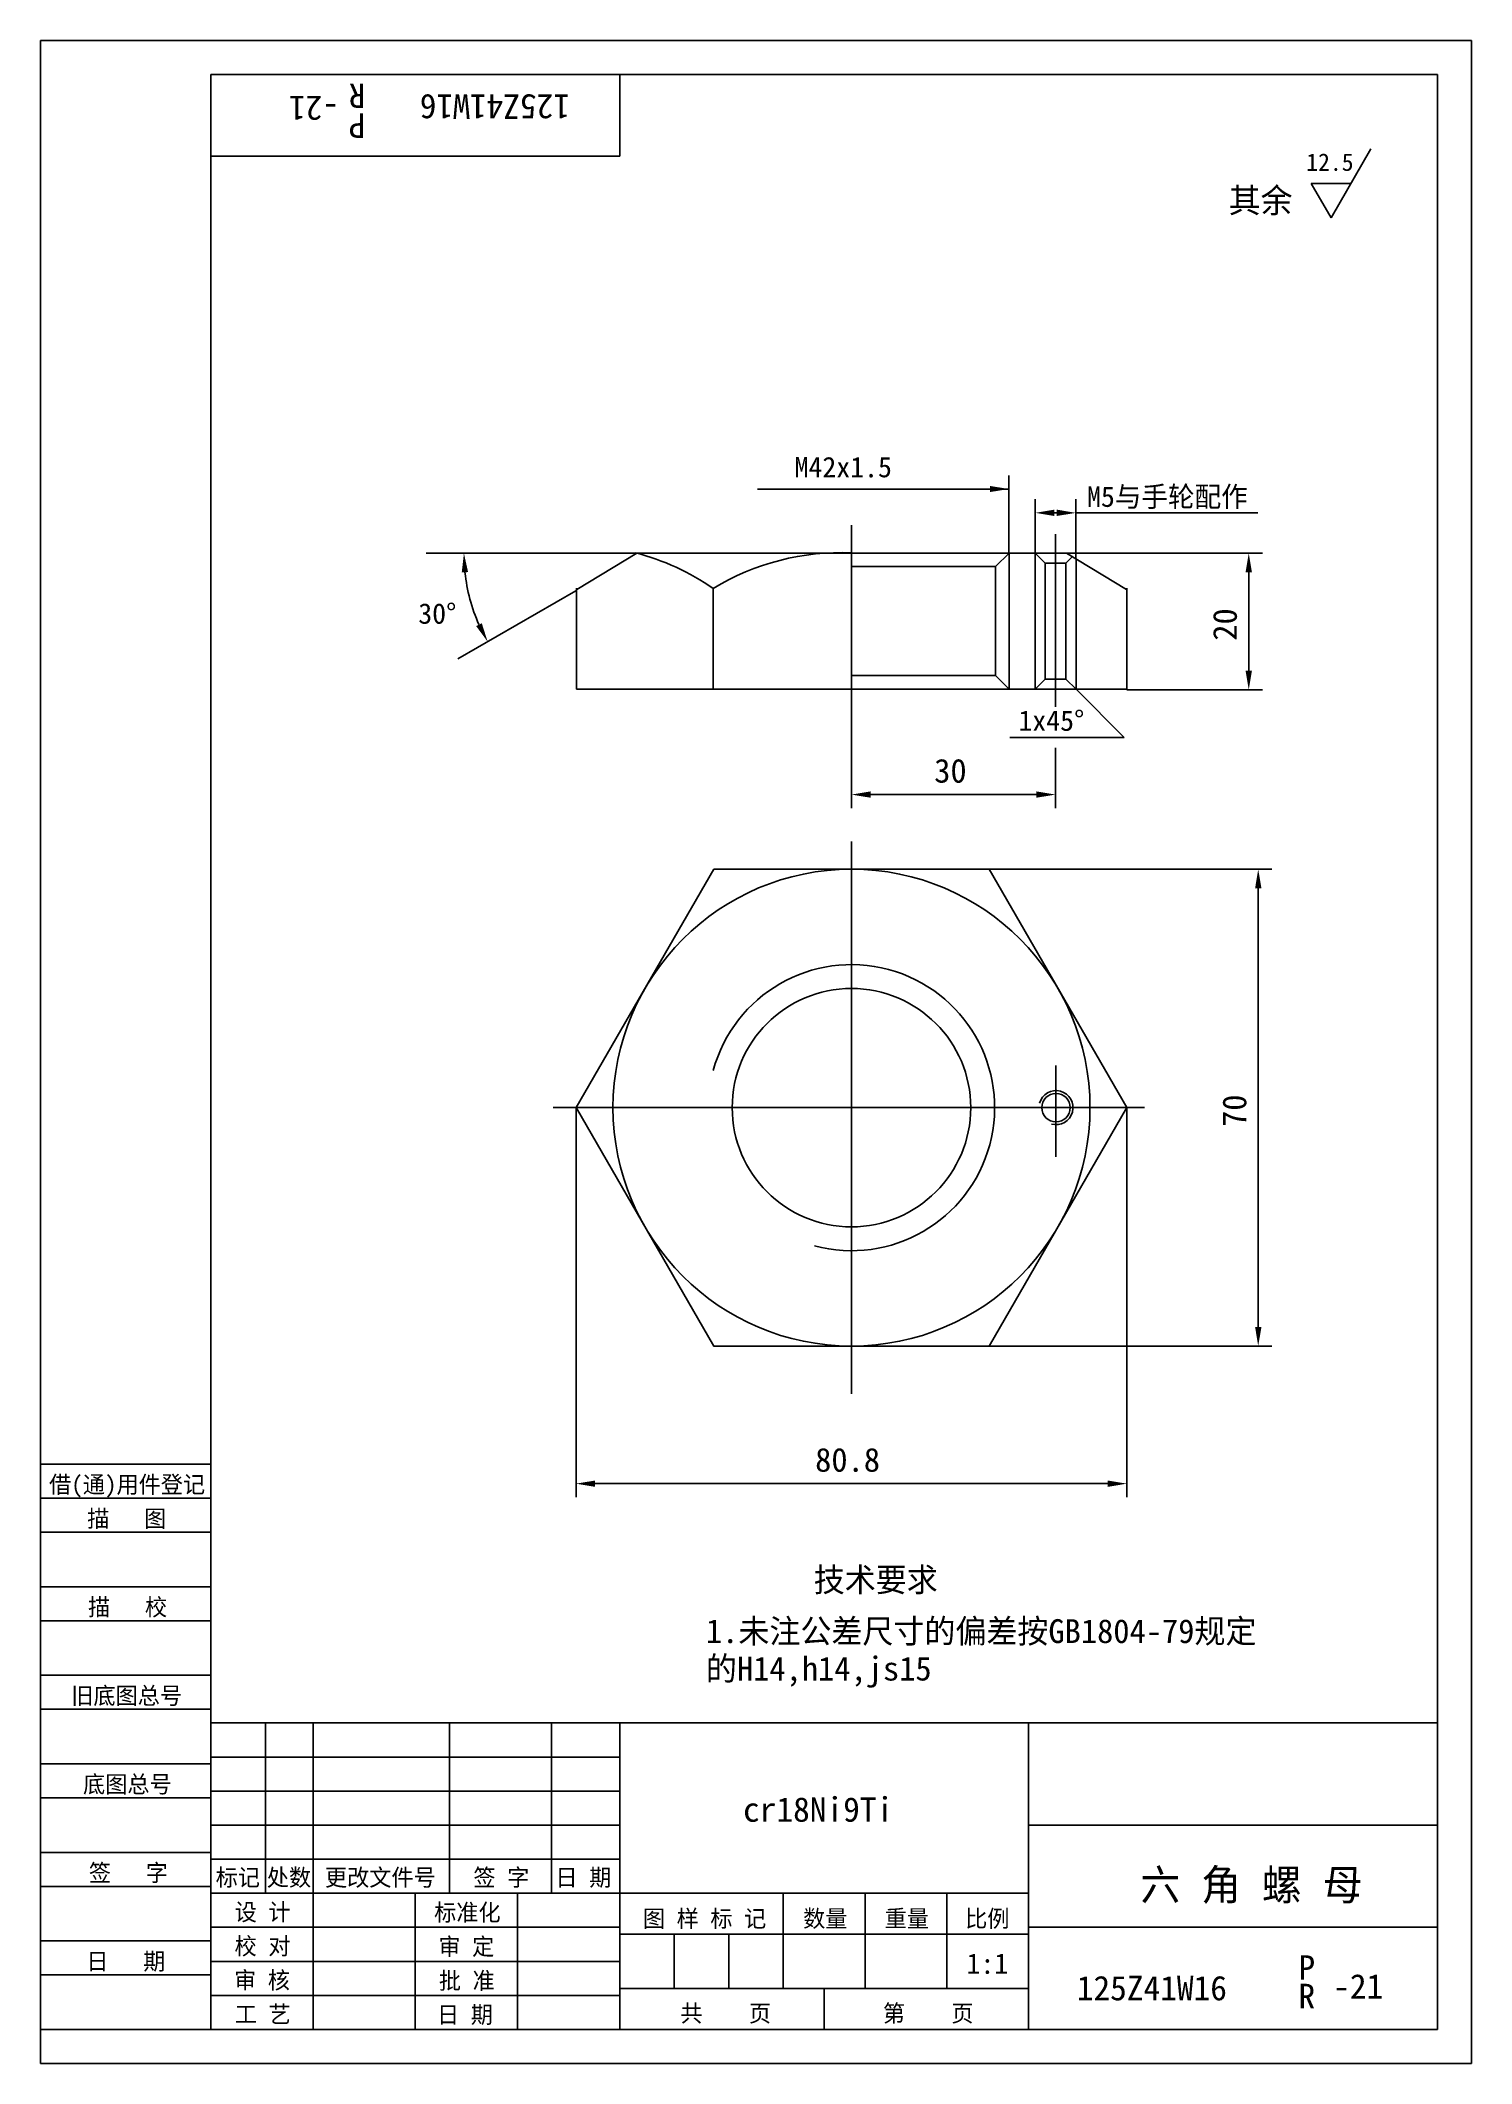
# Model space of a CAD drawing. Header units: metres. Extents: x 0 to 210, y 0 to 297.
import ezdxf

# ---------------------------------------------------------------- set-up
doc = ezdxf.new("R2010")
doc.units = ezdxf.units.M
for name, color, linetype in [('C', 6, 'Continuous'), ('D', 1, 'Continuous'), ('FL', 5, 'Continuous'), ('T', 7, 'Continuous'), ('TL', 4, 'Continuous')]:
    doc.layers.add(name, color=color, linetype=linetype)

# ---------------------------------------------------------------- blocks, each defined once
blk = doc.blocks.new('TUKUN4')
at = {"layer": 'FL'}
for p, q in [((0, 297), (0, 0)), ((210, 297), (0, 297)), ((210, 0), (210, 297)), ((0, 78), (25, 78)), ((0, 70), (25, 70)), ((0, 65), (25, 65)), ((0, 57), (25, 57)), ((0, 52), (25, 52)), ((33, 25), (33, 50)), ((40, 5), (40, 50)), ((60, 25), (60, 50)), ((75, 25), (75, 50)), ((25, 45), (85, 45)), ((0, 44), (25, 44)), ((0, 39), (25, 39)), ((25, 40), (85, 40)), ((25, 35), (85, 35)), ((0, 31), (25, 31)), ((25, 30), (85, 30)), ((0, 26), (25, 26)), ((70, 5), (70, 25)), ((0, 18), (25, 18)), ((25, 20), (85, 20)), ((25, 15), (85, 15)), ((0, 13), (25, 13)), ((25, 10), (85, 10)), ((0, 0), (210, 0))]:
    blk.add_line(p, q, dxfattribs=at)
at = {"layer": 'TL'}
for p, q in [((25, 5), (25, 292)), ((205, 292), (25, 292)), ((85, 292), (85, 280)), ((205, 5), (205, 292)), ((85, 280), (25, 280)), ((0, 88), (25, 88)), ((0, 83), (25, 83)), ((205, 50), (25, 50)), ((85, 5), (85, 50)), ((145, 5), (145, 50)), ((205, 35), (145, 35)), ((145, 25), (25, 25)), ((55, 5), (55, 25)), ((109, 11), (109, 25)), ((121, 11), (121, 25)), ((133, 11), (133, 25)), ((85, 19), (145, 19)), ((93, 11), (93, 19)), ((101, 11), (101, 19)), ((205, 20), (145, 20)), ((145, 11), (85, 11)), ((115, 5), (115, 11)), ((0, 5), (205, 5))]:
    blk.add_line(p, q, dxfattribs=at)
at = {"layer": 'T'}
for s, p in [('借(通)用件登记', (1.26, 83.76)), ('描   图', (6.86, 78.76)), ('描   校', (6.98, 65.76)), ('旧底图总号', (4.52, 52.76)), ('底图总号', (6.25, 39.76)), ('签   字', (7.1, 26.76)), ('标记', (25.71, 26.07)), ('处数', (33.22, 26.07)), ('更改文件号', (41.75, 26.07)), ('签 字', (63.53, 26.07)), ('日 期', (75.57, 26.07)), ('设 计', (28.5, 20.99)), ('标准化', (57.77, 20.93)), ('图 样 标 记', (88.4, 20.04)), ('数量', (111.92, 20.04)), ('重量', (123.88, 20.04)), ('比例', (135.7, 20.04)), ('校 对', (28.48, 15.99)), ('审 定', (58.39, 15.93)), ('日   期', (6.72, 13.76)), ('审 核', (28.41, 10.99)), ('批 准', (58.46, 10.93)), ('共    页', (93.91, 6.13)), ('第    页', (123.62, 6.13)), ('工 艺', (28.52, 5.99)), ('日 期', (58.18, 5.93))]:
    blk.add_text(s, height=2.5, dxfattribs=at).set_placement(p)

msp = doc.modelspace()

# ---------------------------------------------------------------- linework, layer by layer
at = {"layer": 'C'}
for p, q in [((119.01, 225.85), (119.01, 199.17)), ((148.95, 224.53), (148.95, 199.65)), ((119.01, 179.4), (119.01, 118.56)), ((119.01, 163.03), (119.01, 117.63)), ((149.02, 146.52), (149.02, 133.11)), ((149.02, 144.53), (149.02, 136.13)), ((75.25, 140.33), (162, 140.33)), ((96.31, 140.33), (141.71, 140.33)), ((144.82, 140.33), (153.22, 140.33)), ((119.01, 118.56), (119.01, 98.34))]:
    msp.add_line(p, q, dxfattribs=at)
at = {"layer": 'D'}
for p, q in [((195.24, 281.08), (189.39, 270.94)), ((186.46, 276.01), (192.32, 276.01)), ((189.39, 270.94), (186.46, 276.01)), ((142.12, 221.78), (142.12, 233.15)), ((105.2, 231.15), (142.12, 231.15)), ((145.99, 221.8), (145.99, 229.65)), ((151.94, 220.92), (151.94, 229.65)), ((148.79, 227.65), (149.14, 227.65)), ((151.94, 227.65), (169.98, 227.65)), ((169.98, 227.65), (178.63, 227.65)), ((59.38, 221.72), (56.62, 221.72)), ((87.52, 221.72), (59.38, 221.72)), ((142.17, 221.75), (142.17, 201.69)), ((145.95, 221.75), (145.95, 201.69)), ((150.5, 221.73), (179.31, 221.73)), ((151.96, 220.88), (151.96, 201.69)), ((177.31, 218.93), (177.31, 204.48)), ((78.57, 216.22), (69.91, 211.22)), ((69.91, 211.22), (61.25, 206.22)), ((119.01, 199.17), (119.01, 184.29)), ((148.95, 199.65), (148.95, 199.16)), ((151.96, 201.75), (159.03, 194.68)), ((159.43, 201.68), (179.31, 201.68)), ((143.65, 194.68), (142.26, 194.68)), ((159.03, 194.68), (143.65, 194.68)), ((148.95, 193.13), (148.95, 184.29)), ((121.81, 186.29), (146.15, 186.29)), ((139.22, 175.33), (180.7, 175.33)), ((178.7, 172.53), (178.7, 108.13)), ((78.59, 140.33), (78.59, 83.13)), ((159.42, 140.33), (159.42, 83.13)), ((139.22, 105.33), (180.7, 105.33)), ((81.39, 85.13), (156.62, 85.13))]:
    msp.add_line(p, q, dxfattribs=at)
msp.add_arc((88.1, 221.72), 25.96, 186.18, 203.82, dxfattribs=at)
for points in [[(139.32, 231.6), (142.12, 231.15), (139.32, 230.7)], [(148.79, 228.12), (148.79, 227.19), (145.99, 227.65)], [(149.14, 228.12), (149.14, 227.19), (151.94, 227.65)], [(61.82, 218.9), (62.75, 218.95), (62.14, 221.72)], [(176.84, 218.93), (177.78, 218.93), (177.31, 221.73)], [(64.76, 211.45), (63.93, 211.03), (65.62, 208.74)], [(176.84, 204.48), (177.78, 204.48), (177.31, 201.68)], [(121.81, 186.76), (121.81, 185.83), (119.01, 186.29)], [(146.15, 186.76), (146.15, 185.83), (148.95, 186.29)], [(178.24, 172.53), (179.17, 172.53), (178.7, 175.33)], [(178.24, 108.13), (179.17, 108.13), (178.7, 105.33)], [(81.39, 85.59), (81.39, 84.66), (78.59, 85.13)], [(156.62, 85.59), (156.62, 84.66), (159.42, 85.13)]]:
    msp.add_solid(points, dxfattribs=at)
at = {"layer": 'FL'}
for centre, radius in [((119.01, 140.33), 21), ((149.02, 140.33), 2.5)]:
    msp.add_arc(centre, radius, 255, 165, dxfattribs=at)
at = {"layer": 'TL'}
for p, q in [((78.73, 216.41), (87.52, 221.73)), ((87.52, 221.75), (89.12, 221.75)), ((89.12, 221.75), (95.93, 221.75)), ((95.9, 221.75), (118.95, 221.75)), ((142.17, 221.75), (119.12, 221.75)), ((140.17, 219.75), (142.17, 221.75)), ((145.95, 221.75), (142.15, 221.75)), ((147.45, 220.25), (145.95, 221.75)), ((148.95, 221.75), (146, 221.75)), ((147.45, 203.25), (147.45, 220.25)), ((147.45, 220.25), (148.95, 220.25)), ((150.55, 221.75), (148.95, 221.75)), ((150.46, 220.25), (148.95, 220.25)), ((150.46, 220.25), (151.42, 221.21)), ((150.46, 203.25), (150.46, 220.25)), ((159.35, 216.41), (150.55, 221.73)), ((159.41, 221.75), (159.41, 221.75)), ((140.17, 219.75), (119.12, 219.75)), ((140.17, 219.75), (140.17, 203.75)), ((78.66, 201.75), (78.66, 216.59)), ((98.72, 201.79), (98.72, 216.54)), ((159.41, 201.75), (159.41, 216.59)), ((140.17, 203.75), (119.12, 203.75)), ((140.17, 203.75), (142.17, 201.75)), ((147.45, 203.25), (145.95, 201.75)), ((147.45, 203.25), (148.95, 203.25)), ((150.46, 203.25), (148.95, 203.25)), ((150.46, 203.25), (151.96, 201.75)), ((86.12, 201.75), (78.66, 201.75)), ((86.12, 201.75), (95.9, 201.75)), ((95.9, 201.75), (118.95, 201.75)), ((142.17, 201.75), (119.12, 201.75)), ((145.89, 201.75), (142.17, 201.75)), ((151.96, 201.75), (145.89, 201.75)), ((151.96, 201.75), (159.41, 201.75))]:
    msp.add_line(p, q, dxfattribs=at)
for points in [[(98.72, 216.54, 0.09), (87.34, 221.77, 0.09)], [(119.04, 221.77, 0.15), (98.72, 216.54, 0.15)], [(136.51, 140.33, 1), (101.51, 140.33, 1), (136.51, 140.33, 1)], [(151.11, 140.33, 1), (146.94, 140.33, 1), (151.11, 140.33, 1)]]:
    msp.add_lwpolyline(points, format="xyb", dxfattribs=at)
msp.add_lwpolyline([(98.8, 175.33), (78.59, 140.33), (98.8, 105.33), (139.22, 105.33), (159.42, 140.33), (139.22, 175.33)], close=True, dxfattribs=at)
msp.add_circle((119.01, 140.33), 35, dxfattribs=at)

# ---------------------------------------------------------------- block references
at = {"layer": 'D'}
msp.add_blockref('TUKUN4', (0, 0), dxfattribs=at)

# ---------------------------------------------------------------- texts
for s, height, rotation, p in [('-21', 3.6, 180, (43.8, 288.86)), ('R', 3.6, 180, (47.69, 290.68)), ('125Z41W16', 3.6, 180, (77.7, 289.08)), ('P', 3.6, 180, (47.69, 286.29)), ('20', 3.5, 90, (175.56, 208.88)), ('70', 3.5, 90, (176.95, 137.5))]:
    msp.add_text(s, height=height, rotation=rotation, dxfattribs=at).set_placement(p)
for s, height, p in [('12.5', 2.55, (185.75, 277.86)), ('其余', 3.6, (174.37, 271.72)), ('M42x1.5', 3, (110.66, 232.87)), ('M5与手轮配作', 3, (153.58, 228.53)), ('30%%d', 3, (55.44, 211.37)), ('1x45%%d', 3, (143.51, 195.65)), ('30', 3.5, (131.15, 188.04)), ('80.8', 3.5, (113.68, 86.88)), ('技术要求', 3.5, (113.47, 69.27)), ('1.未注公差尺寸的偏差按GB1804-79规定', 3.5, (97.65, 61.73)), ('的H14,h14,js15', 3.5, (97.65, 56.23)), ('cr18Ni9Ti', 3.6, (103.1, 35.5)), ('六 角 螺 母', 4.5, (161.41, 23.99)), ('1:1', 3, (135.89, 13.17)), ('P', 3.6, (184.6, 12.3)), ('125Z41W16', 3.6, (152.07, 9.28)), ('-21', 3.6, (189.7, 9.53)), ('R', 3.6, (184.6, 8.11))]:
    msp.add_text(s, height=height, dxfattribs=at).set_placement(p)

doc.saveas('drawing.dxf')
